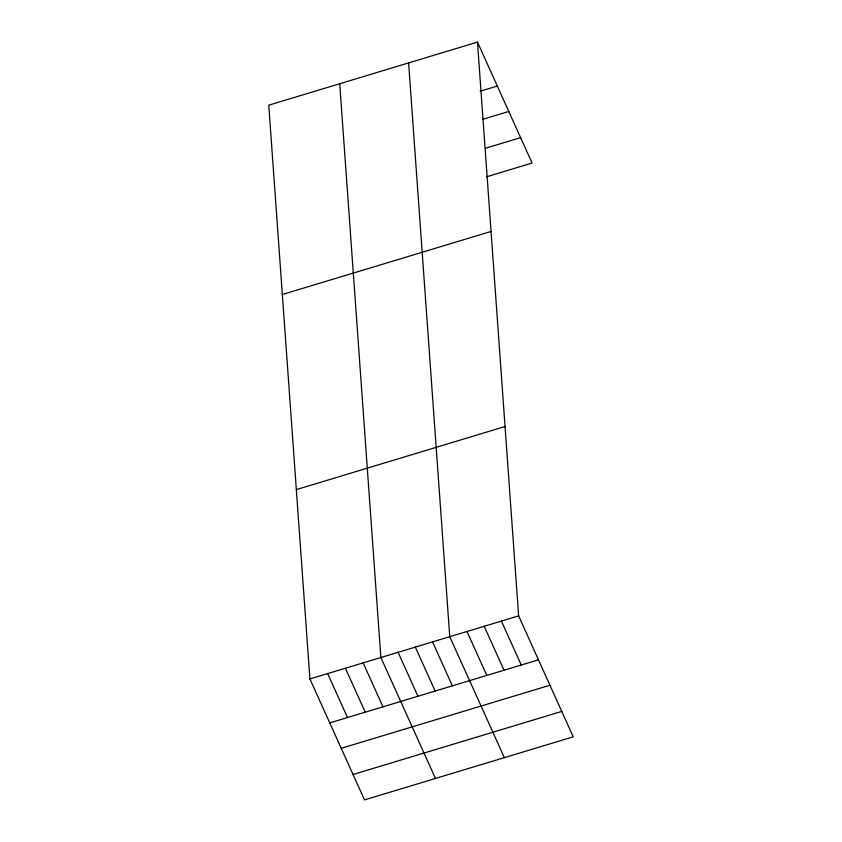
<?xml version="1.0" encoding="UTF-8"?>
<svg xmlns="http://www.w3.org/2000/svg" width="842" height="842" viewBox="0 0 842 842"><rect width="100%" height="100%" fill="white"/><g stroke="black" fill="none" stroke-linecap="round" stroke-linejoin="round"><path stroke-width="1.26" d="M477.477 42.1L268.766 105.176L309.909 678.957L364.523 799.9L573.234 736.824L518.63 615.881L477.477 42.1L532.091 163.043L486.581 176.799M480.098 91.252L497.327 86.042M482.971 119.259L508.8 111.46M486.181 148.045L520.619 137.635M282.344 294.521L491.054 231.445M296.331 489.602L505.053 426.536M309.909 678.957L518.63 615.881M329.748 722.899L538.47 659.823M341.22 748.306L549.942 685.241M353.051 774.493L561.761 711.416M501.411 621.08L521.251 665.033M484.192 626.29L504.032 670.232M466.973 631.489L486.813 675.431M504.358 757.642L449.754 636.699L408.602 62.918M432.535 641.899L452.375 685.841M415.317 647.098L435.156 691.05M398.098 652.308L417.937 696.25M435.482 778.461L380.868 657.507L339.726 83.726M363.134 662.864L382.973 706.817M345.388 668.232L365.239 712.174M327.654 673.589L347.493 717.542"/></g></svg>
